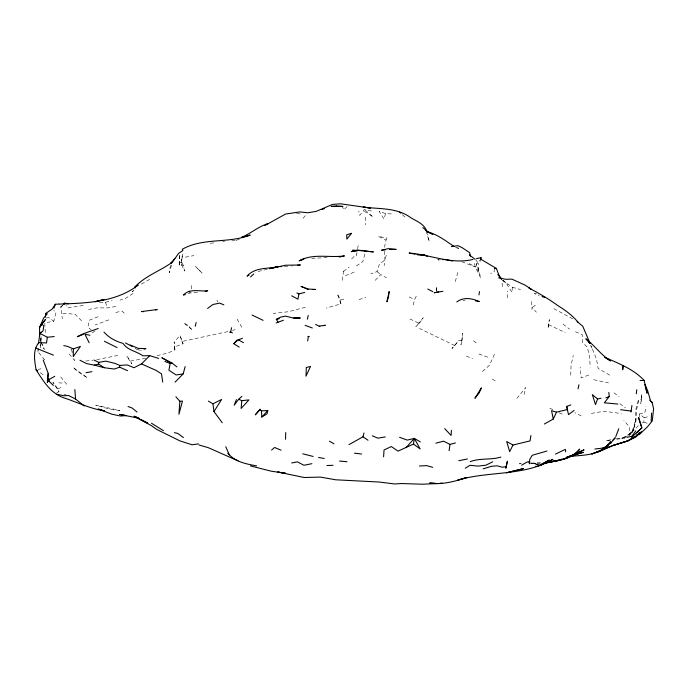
<?xml version="1.0" encoding="UTF-8"?>
<svg xmlns="http://www.w3.org/2000/svg" width="688" height="688" viewBox="0 0 688 688"><rect width="100%" height="100%" fill="white"/><g stroke="black" fill="none" stroke-linecap="round" stroke-linejoin="round"><path stroke-width="0.52" stroke-dasharray="3.44 2.58" d="M462.68 340.087L462.689 333.224L460.908 344.817L462.68 340.087L458.862 340.569L452.016 348.498L458.862 340.569M41.056 341.635L41.142 336.406M179.241 261.913L179.172 266.394L179.835 254.173L179.241 261.913L181.202 262.825L182.999 253.734L181.322 258.98L181.202 262.825M570.713 375.184L571.049 365.474L573.25 355.361M41.048 336.501L40.609 348.266L40.48 342.615M502.12 280.222L512.285 287.24L512.053 292.374L505.99 282.828L502.98 280.085M384.343 251.215L384.936 259.909L384.136 265.68M384.532 247.267L385.951 239.888L378.271 236.431L386.966 237.971L386.475 240.138M191.376 288.926L191.608 284.772M342.306 280.334L343.501 271.493L342.873 269.851M494.509 268.501L494.362 271.304L490.656 273.566M548.37 327.187L549.308 319.628L547.846 329.139M641.629 399.014L641.732 393.811L640.777 403.925L641.629 399.014L638.894 399.771C632.117 410.848 639.823 426.027 629.176 435.538M642.179 422.965L643.882 422.097L644.114 417.702L639.487 413.978L644.819 412.826L645.92 406.445M44.78 359.987L37.96 351.714L38.141 348.739M635.901 421.615L636.675 409.308L638.894 399.771M531.867 309.437L532.005 307.347L536.365 312.206M40.549 341.575L40.919 336.38M37.96 351.714L38.227 348.687M507.159 297.913L507.813 291.093M170.426 265.353L169.36 272.783L171.862 264.08M356.393 255.876L357.45 249.735M357.631 248.712L358.156 245.642M480.663 259.462L480.276 261.268L477.876 259.72M524.11 394.482L525.873 387.387L516.808 398.464M45.305 332.502L44.789 322.784L53.81 321.244L56.003 312.507L53.647 310.503M386.243 255.136L384.979 259.935L379.372 264.183L377.024 271.597L370.858 273.867M455.267 281.616L458.277 270.814M413.135 304.982L414.666 299.529L416.842 294.868M385.581 213.633L383.964 219.025L379.079 211.25L385.581 213.633L391.429 213.899M628.342 435.298L631.911 432.408L635.824 419.439L633.631 429.037L631.498 433.285M494.474 354.251L489.564 365.096L481.368 372.552M616.783 439.236L621.806 438.574L631.911 432.408L633.631 429.037L628.299 435.117M133.532 290.164L132.431 291.789L135.338 287.885M419.319 323.377L423.24 317.753L415.844 326.611L419.319 323.377L409.867 318.983M176.317 339.597L180.05 335.452L183.068 343.759L174.305 347.027L174.924 349.848L168.293 352.91L155.359 356.1M303.081 218.294L306.435 214.346M62.746 305.162L60.836 307.183L62.341 318.699M631.911 432.408L638.928 425.003M375.158 280.36L380.705 274.555L386.51 277.823M347.096 206.555L343.69 209.943L342.469 206.434M351.68 258.843L356.031 254.62M62.789 305.317L60.836 307.183L58.738 303.528M343.501 271.493L349.177 267.073M95.013 330.868L92.596 332.622L89.724 333.241M532.572 307.201L536.924 304.139M356.436 265.921L362.808 261.603L365.001 253.657L366.721 252.806M133.094 293.466L124.932 298.738L119.987 300.088M56.468 393.158L58.987 391.541L57.715 388.634L52.89 382.261L58.987 391.541M141.41 284.118L149.924 279.208M629.348 435.005L631.068 434.137L629.898 433.578L629.4 426.852L623.827 420.497M627.637 435.874L621.806 438.574L627.121 437.878M354.096 272.052L348.489 274.641L343.26 275.965M108.833 319.877L95.185 324.968M98.023 316.747L89.148 320.29L87.935 327.187L91.151 329.836M588.756 375.029L581.179 377.97L580.147 367.082M236.087 240.37L240.052 239.02M340.895 303.881L337.309 293.742L340.508 299.822L340.895 303.881L326.215 308.095M305.446 307.252L288.607 311.698L273.188 313.453M57.715 388.634L61.748 387.404M188.116 293.69L190.911 292.864L197.637 292.366M359.033 299.555L365.93 297.534M232.441 330.386L235.219 329.655M267.297 269.197L255.592 272.147M644.114 417.702L649.334 416.403M115.756 312.481L121.888 311.053L126.145 314.7M99.468 302.651L105.488 302.204L112.178 300.69M145.65 358.319L130.557 361.088L126.712 355.963L131.804 363.995L130.557 361.088M227.823 331.616L181.942 341.515L180.05 335.452M46.208 318.054L48.642 317.538L53.81 321.244M437.714 259.565L438.686 260.03L440.483 259.643M340.508 299.822L344.318 299.005M134.96 348.369L139.286 350.596L141.324 350.158M38.055 369.422L41.022 368.785M96.716 359.669L118.585 355.283M88.528 309.471L96.948 307.871L107.388 307.897L116.298 306.409M539.306 464.133L534.18 465.088L539.211 464.168M185.382 257.166L193.878 255.609M83.214 305.472L67.527 307.957L66.091 305.549M611.004 439.778L605.741 440.69L611.761 439.899M616.276 438.875L625.753 437.233M591.319 413.385L604.021 411.243L621.384 413.54M210.253 243.354L215.516 242.563M287.816 266.54L283.215 266.695M291.437 265.998L293.088 265.766M231.865 240.912L235.038 240.508M462.998 300.415L465.122 300.183M85.725 361.037L92.768 360.288M540.321 463.291L536.296 463.703L528.169 462.775L536.09 463.626L530.844 463.686M311.741 258.31L327.041 257.673M222.654 241.806L224.649 241.669M476.148 263.839L478.573 263.693L478.616 272.689L476.148 263.839L478.538 269.103L480.731 278.072L475.399 267.004L473.869 262.128M521.435 463.686L519.294 463.807L521.392 463.781M531.05 463.17L541.731 462.603M62.806 313.264L75.052 314.218L82.13 321.356M63.958 394.568L65.988 394.74M536.528 293.853L534.438 293.664L539.229 295.462M58.721 382.795L62.359 383.121M296.58 213.555L301.86 214.071M181.494 264.949L184.659 271.055L181.322 258.98L181.494 264.949L185.941 265.551M593.753 379.733L608.527 382.958M371.443 211.01L364.425 209.479L359.738 215.421L358.766 210.941M455.482 247.577L458.604 248.308L458.027 245.676M512.285 287.24L520.575 289.553M461.768 261.715L475.399 267.004L467.221 262.446M478.796 353.993L489.839 357.88M643.882 422.097L647.503 423.404M548.508 324.676L565.312 332.579M456.849 247.585L458.604 248.308M454.888 345.608L419.517 328.503M466.352 356.092L472.553 358.663M559.034 412.766L562.775 414.322M575.478 331.745L582.237 334.652L582.349 342.211L587.38 347.32L589.607 357.261L590.201 367.125M409.128 296.958L414.666 299.529M581.188 415.939L574.833 412.68M549.807 408.104L553.479 410.1M553.9 308.688L572.64 318.785M492.341 379.148L496.839 381.831M609.714 375.149L598.139 368.441L596.522 359.153L591.216 346.021M40.3 372.733L43.671 375.037M619.819 403.641L625.452 407.855M473.447 340.784L477.979 344.198M563.051 324.117L569.612 329.191M503.134 280.592L505.99 282.828M613.997 392.822L619.166 396.873M377.024 271.597L380.705 274.555M402.394 214.699L405.189 217.296L403.736 215.929M69.135 353.933L74.553 360.469L73.693 357.597M60.725 376.921L67.587 385.332M475.718 259.78L478.573 263.693M237.093 319.069L241.849 327.325M590.485 345.23L593.133 350.381M438.118 258.963L438.686 260.03M216.909 300.192L217.821 301.937M181.942 341.515L183.068 343.759M138.271 348.403L139.286 350.596M41.203 342.185L44.273 349.384L41.117 342.409M72.266 351.886L71.096 348.979L72.249 352.815M105.488 302.204L107.388 307.897M426.027 230.747L429.235 241.694L427.669 233.997M40.05 339.485L40.437 341.179M502.094 283.155L502.747 288.195M531.471 301.568L532.022 306.943M174.924 349.848L174.167 341.859L174.305 347.027M365.311 217.305L365.552 224.804M639.487 413.978L639.53 417.066M119.798 410.521L108.738 408.887L95.727 405.137L119.798 410.521M187.824 325.269L183.662 322.861L192.571 330.197L187.824 325.269M372.234 216.264L364.872 211.68L364.425 209.479L372.234 216.264M86.774 377.437L77.202 371.296L73.023 367.315L86.774 377.437M202.066 273.059L195.676 266.643L202.066 273.059"/><path stroke-width="1.03" d="M73.358 348.885L73.263 356.599L80.427 346.434L73.358 348.885L67.57 346.408L63.786 345.608M285.546 439.279L285.726 432.537M45.451 317.28L45.657 313.47L52.082 309.161L55.341 304.251C83.411 303.124 114.853 303.245 138.185 285.047L134.796 287.077C145.228 275.854 160.175 271.003 172.421 262.145L178.553 253.451L182.845 250.544L182.337 249.228C203.347 237.377 228.184 243.758 250.226 235.064L241.634 237.343C250.828 233.404 258.464 226.541 268.157 223.505L266.462 224.546M48.212 373.36L47.403 382.433L48.212 373.36L43.198 359.987M53.44 385.452L49.183 381.436L49.295 379.423L54.765 376.259M127.538 370.66L119.617 367.177L114.32 369.052L104.284 367.719L98.668 364.098L98.762 362.361L93.946 360.048M119.617 367.177L119.712 365.431L115.008 363.367L105.823 361.14L98.762 362.361M529.39 463.867L529.777 459.326L532.245 455.284L546.917 451.036M631.016 411.983L631.928 405.481M179.86 401.302L178.923 414.228L182.483 401.035L179.86 401.302L175.887 396.77M38.451 343.768L39.904 333.362L43.026 331.005L43.783 325.966L41.693 323.842L45.434 319.516L39.526 327.565L39.672 335.469M451.405 430.301L451.087 435.47L444.715 428.598M651.562 413.101L651.183 421.09M383.586 456.798L384.033 449.986L391.352 446.546L398.017 451.139L413.471 444.078L414.331 438.411L420.351 441.92M241.78 400.691L241.118 408.483L248.944 399.891L241.78 400.691L238.719 399.246L234.161 405.189L236.448 399.565M478.986 294.903L479.424 291.549M636.288 393.76L636.821 389.7M39.904 333.362L47.317 337.258L46.509 342.959L38.743 342.633C32.56 350.441 34.572 360.787 36.086 369.834C43.155 380.765 50.172 392.771 63.193 397.621C77.047 402.033 89.81 408.732 104.473 410.831L98.298 409.033L111.903 414.21L120.469 416.008L126.403 415.578L119.48 414.391L139.139 418.295M449.083 450.657L450.004 444.405L455.456 442.943M307.656 340.964L308.379 336.587L309.359 336.38M530.921 435.53L530.044 440.905L512.99 445.024L506.669 441.515L509.67 451.672L512.99 445.024M176.928 366.928L172.163 363.118L170.117 363.556L168.921 370.213L176.102 374.951L183.154 373.928L185.149 366.627M304.715 292.417L298.902 293.905L297.956 299.177L291.635 295.797M506.325 466.464L507.4 461.175L505.783 468.236L506.325 466.464L502.618 467.255L497.011 465.802L491.593 466.275L483.139 468.855M480.663 259.462L481.05 257.656L476.277 258.688M229.594 332.261L230.635 332.037L231.564 327.737M307.381 319.223L308.224 315.414M578.049 388.815L578.952 384.773M195.263 326.293L196.149 322.552M261.483 410.831L267.795 410.598L267.021 413.832L261.775 417.031L261.483 410.831L259.729 410.005L255.282 414.838L260.098 409.154L259.729 410.005M349.022 444.603L363.006 436.777L363.978 432.976M53.948 308.172L55.341 304.251M597.58 398.997L595.498 404.63L592.334 394.628L597.58 398.997L601.011 398.266M615.769 436.588L618.796 428.779M481.05 257.656L480.508 259.041L496.349 268.415L498.938 275.071L501.586 279.362M544.328 424.032L553.272 419.035L556.515 412.172L567.574 409.515L566.645 406.445L570.765 404.922M41.693 323.842L39.526 327.565L43.516 318.234L47.283 313.762L45.657 313.47M64.087 304.07L64.655 303.15L68.31 303.838M222.276 422.776L213.968 411.587L221.622 399.461L212.936 403.804L208.378 401.121M637.14 434.644L640.175 433.741L641.268 432.107L636.159 435.444M635.841 430.851L631.859 436.226L626.897 437.362M610.634 441.275L606.438 446.684L601.243 448.275L594.871 449.006M608.811 392.452L609.293 396.546L604.322 402.815L617.884 404.062M610.72 443.003L615.278 437.731L613.017 439.924M174.812 258.602L170.736 263.229L172.421 262.145M406.178 447.518L414.331 438.411L420.136 448.937L413.471 444.078M239.226 347.122L233.765 343.716L237.188 340.01M261.775 417.031L267.795 410.598M63.382 304.492L64.655 303.15M175.053 382.175L183.154 373.928M119.712 365.431L127.289 364.924L133.997 367.719L141.487 363.918L149.735 355.67L158.713 358.422M136.293 286.105L137.652 284.763M608.502 444.302C599.024 455.662 583.157 455.043 569.802 456.402L575.667 455.103L567.531 456.978M636.632 432.89L641.852 427.841L638.533 417.521L641.852 427.841L631.472 437.422M640.175 433.741L647.571 426.706L652.258 420.927L653.6 408.767L652.095 402.36L650.728 401.439L647.718 390.922L645.439 385.426M250.595 276.929L253.726 274.013M238.719 399.246L241.892 396.348M233.765 343.716L238.28 339.82L242.46 338.29M271.605 450.064L274.607 447.475L281.1 450.184M574.076 410.426L568.52 414.632L566.645 406.445M611.46 442.565L601.037 450.408L608.089 445.979L597.657 452.248L613.06 445.463L627.422 440.982L613.06 445.463L591.8 453.994L604.657 448.946L600.005 450.855M207.613 308.422L212.919 304.509L219.627 303.09L223.824 304.844M205.205 291.471L207.699 290.732C199.58 291.824 189.733 287.954 183.455 295.075L185.313 294.524M264.768 225.587L285.546 214.054L299.916 211.921L307.777 212.764L316.274 211.345L332.45 204.448L340.526 203.794L370.634 208.094L363.23 207.071C379.484 209.204 396.967 207.389 410.977 217.838C416.739 221.269 424.453 224.099 426.551 231.048M634.456 436.553L627.645 440.999L613.06 445.463M465.269 468.236L470.033 465.303L477.962 466.103L485.943 465.174L492.703 461.803M544.363 462.912L549.291 460.031L539.022 465.621L544.363 462.912L546.358 462.663M521.642 465.148L527.051 462.052L529.657 461.502M456.798 301.955C463.437 296.769 472.217 298.274 479.321 301.593L475.348 300.845M248.97 275.148L247.078 276.163C255.007 267.064 267.133 269.103 277.685 266.686L269.55 268.655L285.675 265.215L300.398 264.983L297.569 265.258M278.004 322.182L276.361 319.344L280.532 317.159L285.503 316.102L292.486 317.865L300.321 318.011L293.604 318.166M555.491 454.089L565.364 449.35L565.708 451.87M535.857 466.481L539.874 465.458L552.877 459.3C524.144 476.406 488.927 470.859 457.761 480.104L467.057 477.403C455.026 481.411 442.436 484.954 429.647 483.028L434.988 483.165M539.874 465.458L548.259 461.562L544.543 462.878M638.516 433.32L640.347 432.511M304.724 258.464L299.082 260.881C313.178 252.986 329.449 258.095 344.447 255.893L339.21 257.02M83.291 334.351L77.331 336.707L83.231 333.766L98.238 328.511M321.924 209.573L324.581 208.524M605.896 397.879L609.293 396.546M39.758 332.786L41.211 332.218M276.189 322.956L283.413 320.255M566.095 457.486L583.484 452.291L567.746 456.909M561.546 459.154L556.73 460.908L542.763 463.669M566.37 457.408L574.076 454.596L584.052 449.823L565.123 458.612L560.299 459.782M144.067 349.22L145.899 348.592L138.271 348.403L130.23 344.998M555.414 460.599L544.242 463.248M470.239 461.631C480.069 457.881 490.811 460.152 500.821 457.099M435.857 443.184L443.64 441.189L450.004 444.405M155.54 309.953L157.208 309.523L141.565 311.561L143.5 311.673M472.957 259.428C451.483 264.751 430.421 254.62 409.076 253.021L415.036 254.19M323.515 325.691L325.364 325.243L319.404 326.069L319.825 326.585L315.654 324.444M414.331 438.411L407.244 440.096L399.59 437.293M559.335 460.014L547.338 462.534M79.954 360.245L86.585 363.608L94.273 365.122L98.668 364.098M276.361 319.344L279.208 318.716M438.652 291.824L434.128 292.753L442.874 291.316M272.371 267.985L278.485 266.738M458.776 460.736L467.401 458.982M311.913 463.669L303.967 465.269L297.388 461.863L291.669 462.964M544.432 463.187C556.515 460.564 571.685 459.988 579.666 449.092C571.952 458.612 558.613 460.857 547.072 462.31M86.052 372.715L91.865 371.649M301.37 259.909L303.425 259.548M385.314 436.923L377.97 438.179L372.251 435.814M198.608 443.898L192.047 444.758L179.878 440.879L156.658 429.372L151.377 425.623L134.177 416.257L138.099 417.762M451.328 246.588L458.027 245.676L462.431 247.861L469.594 252.625L470.532 256.074L469.457 254.956L474.935 259.178M385.581 249.796L381.539 250.234L388.178 248.66L396.168 249.4L389.614 249.357M47.317 337.258L54.24 336.544M362.61 250.776L365.405 250.535L352.643 250.26L356.797 250.819M494.371 268.518L496.349 268.415M419.413 466L426.698 465.638L432.683 467.333M326.852 465.535L333.044 465.303M149.735 355.67L142.82 355.799C136.413 351.035 127.65 350.493 122.997 343.346C115.73 341.368 108.979 337.765 103.948 332.072M640.046 380.516L644.149 380.438L647.081 393.244L644.888 384.489M442.522 259.617L445.583 259.574L452.403 261.027M312.55 289.493L315.706 289.476L307.837 288.977L301.017 286.371L308.353 289.528M631.068 411.054L620.636 409.704M440.32 483.303L442.461 483.363L422.466 484.206L401.646 483.552L394.482 483.956L379.294 482.039L335.658 479.785L320.496 477.102L304.234 477.506L277.728 472.002L285.692 473.31L271.218 471.185L250.372 465.879M279.5 266.523L281.358 266.609M423.55 255.11L425.029 255.222L417.023 254.577L423.55 255.11L427.463 256.271M361.621 250.733L358.611 250.441L351.19 251.636L357.442 250.174L373.412 251.92L369.585 251.524M364.623 251.034L368.63 251.421M339.528 461.029L346.993 461.768M354.509 453.194L361.553 454.02M318.553 457.486L324.211 458.492M256.59 465.862C246.252 463.987 234.892 461.932 227.952 453.211L229.259 454.863L225.776 446.71M89.973 335.245L84.934 334.273L89.148 342.744M498.585 277.814L505.628 279.285L511.872 279.139L525.125 285.133L531.084 289.123L528.986 288.057C538.807 293.2 548.577 298.841 557.512 305.369C565.226 310.202 572.442 315.328 578.178 322.414M174.339 432.649L177.814 433.414L183.421 437.594M56.837 394.198L63.692 395.729L68.68 395.557L75.577 399.049L84.203 406.023M302.772 453.805L313.143 456.454M94.273 365.122L104.284 367.719M199.056 445.007L208.086 447.596L238.057 460.84M556.515 412.172L551.561 410.684L553.272 419.035M305.137 325.338L312.326 327.987M128.02 406.505L132.234 408.079L137.067 412.086M542.101 296.537L544.982 297.603M35.656 348.016L53.397 355.146M454.218 246.51C445.669 240.998 437.508 234.195 427.145 231.856L432.795 234.316L427.205 231.202L422.81 227.616M164.914 361.415L170.117 363.556M125.465 342.968L132.466 346.606M252.066 315.009L263.091 320.35M104.395 341.282L117.072 347.569M652.095 402.36L649.73 400.167M296.863 292.942L298.902 293.905M307.914 336.372L308.379 336.587M230.635 332.037L232.441 332.889M47.343 378.503L49.295 379.423M47.231 380.516L49.183 381.436M141.487 363.918L156.236 370.462L161.508 373.868L162.712 382.029M140.67 419.56L147.748 423.129L134.177 416.257M427.764 289.037L432.726 291.617M238.28 339.82L243.483 342.676M172.163 363.118L161.818 357.76L170.899 362.903M151.455 423.232L163.443 430.671M329.483 441.197L333.981 443.812M36.086 369.834L37.771 370.995M363.006 436.777L367.994 440.243M577.112 321.485L582.77 326.258L590.063 343.415M399.599 212.102L400.812 213.203M501.475 278.709L499.97 277.341L501.045 278.778M644.149 380.438C633.476 368.974 618.675 363.565 604.829 357.33L610.617 360.942C601.106 355.034 594.664 345.591 585.849 338.78L589.625 343.174L588.532 341.583M189.019 291.239L190.112 292.563M425.614 229.99L426.715 231.417M497.845 274.486L500.898 278.588M212.936 403.804L213.968 411.587M74.854 389.528L75.577 399.049M436.502 287.782L436.502 290.809M306.323 367.495L305.997 376.19L310.52 366.42L306.323 367.495M389.124 291.703L388.471 297.018L386.905 301.834L389.124 291.703M623.595 366.016L622.709 369.662L622.502 366.601L623.595 366.016M481.282 388.049L479.097 392.986L474.901 398.292L481.282 388.049M351.473 233.352L346.855 239.114L346.726 234.763L351.473 233.352M641.268 432.107L635.953 436.897L627.645 440.999L634.628 437.138L641.268 432.107M103.191 299.676L95.245 301.731L104.163 299.461L103.191 299.676M523.473 468.588L506.635 472.768L523.473 468.588M336.294 206.039L331.195 206.4L342.916 206.409L336.294 206.039"/></g></svg>
